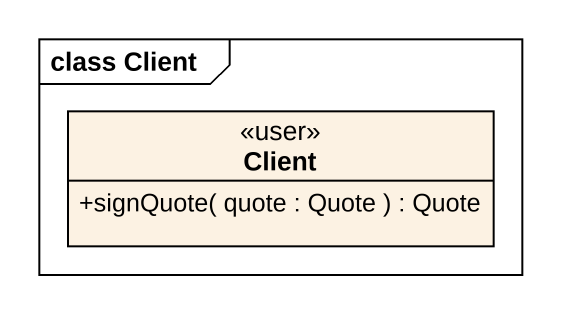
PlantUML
@startuml
mainframe class Client
hide circle
hide empty members
skinparam classAttributeIconSize 0
interface Client <<user>> {
  +signQuote( quote : Quote ) : Quote
}
@enduml
